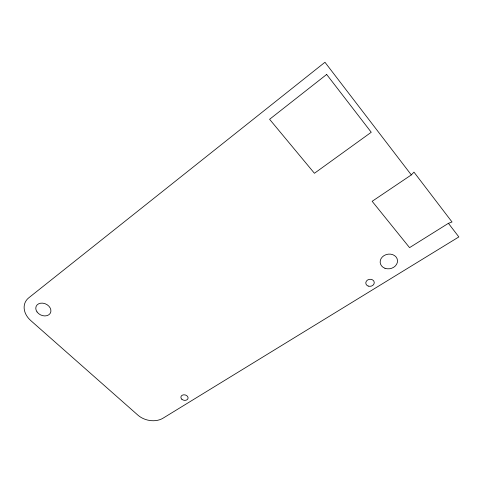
<?xml version="1.0" encoding="UTF-8"?>
<svg xmlns="http://www.w3.org/2000/svg" width="483" height="483" viewBox="0 0 483 483"><rect width="100%" height="100%" fill="white"/><g stroke="black" fill="none" stroke-linecap="round" stroke-linejoin="round"><path stroke-width="0.72" d="M411.317 174.918L413.961 172.117L452.028 221.987L448.417 223.321L409.56 247.64L372.158 201.302L411.317 174.918L324.962 62.265L28.763 297.818A19.966 15.335 24.9 0 0 30.797 320.597L137.903 415.145A18.185 13.494 13.9 0 0 163.037 418.193L458.85 236.93L448.417 223.321M326.659 74.46L269.592 119.295L314.433 173.276L371.246 132.264L326.659 74.46M37.022 311.909A7.873 6.05 25 0 0 50.129 313.479A7.873 6.05 25 0 0 42.902 303.173A7.873 6.05 25 0 0 37.022 311.909M384.963 268.27A8.736 7.323 -11 0 0 397.509 260.518A8.736 7.323 -11 0 0 384.033 255.598A8.736 7.323 -11 0 0 384.963 268.27M181.825 399.224A3.629 2.741 11.7 0 0 187.917 398.723A3.629 2.741 11.7 0 0 183.715 394.816A3.629 2.741 11.7 0 0 181.825 399.224M368.197 286.075A4.25 3.532 -7.7 0 0 374.247 282.356A4.25 3.532 -7.7 0 0 367.623 279.983A4.25 3.532 -7.7 0 0 368.197 286.075"/></g></svg>
